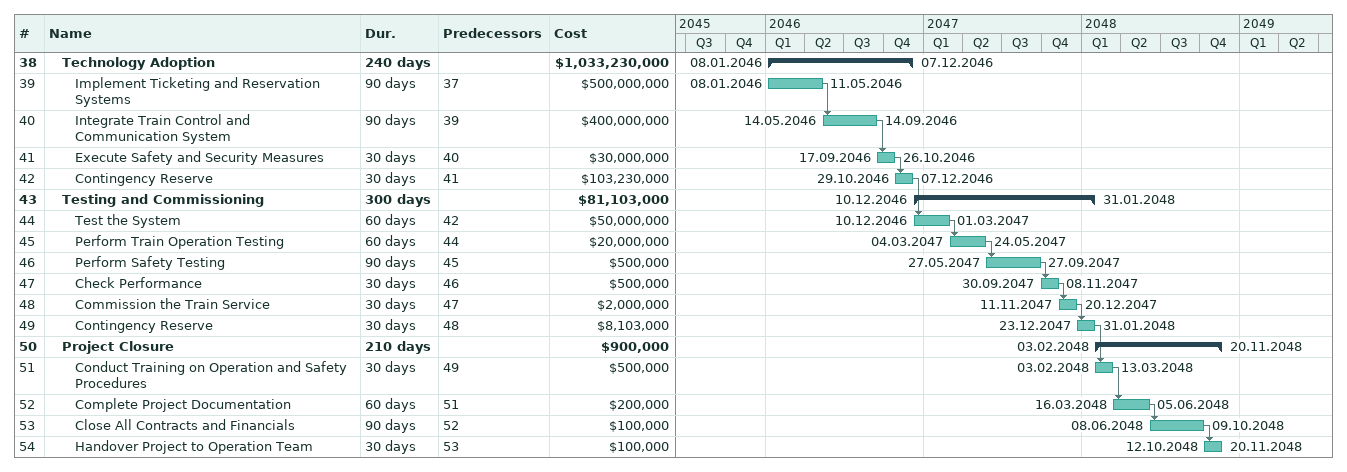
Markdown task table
| ID | Level | Task | Duration | Start | Finish | Predecessors | Cost ($) |
|---|---|---|---|---|---|---|---|
| 38 | 2 | **Technology Adoption** | 240d | 2046-01-08 | 2046-12-07 |  | 1033230000 |
| 39 | 3 | Implement Ticketing and Reservation Systems | 90d | 2046-01-08 | 2046-05-11 | 37 | 500000000 |
| 40 | 3 | Integrate Train Control and Communication System | 90d | 2046-05-14 | 2046-09-14 | 39 | 400000000 |
| 41 | 3 | Execute Safety and Security Measures | 30d | 2046-09-17 | 2046-10-26 | 40 | 30000000 |
| 42 | 3 | Contingency Reserve | 30d | 2046-10-29 | 2046-12-07 | 41 | 103230000 |
| 43 | 2 | **Testing and Commissioning** | 300d | 2046-12-10 | 2048-01-31 |  | 81103000 |
| 44 | 3 | Test the System | 60d | 2046-12-10 | 2047-03-01 | 42 | 50000000 |
| 45 | 3 | Perform Train Operation Testing | 60d | 2047-03-04 | 2047-05-24 | 44 | 20000000 |
| 46 | 3 | Perform Safety Testing | 90d | 2047-05-27 | 2047-09-27 | 45 | 500000 |
| 47 | 3 | Check Performance | 30d | 2047-09-30 | 2047-11-08 | 46 | 500000 |
| 48 | 3 | Commission the Train Service | 30d | 2047-11-11 | 2047-12-20 | 47 | 2000000 |
| 49 | 3 | Contingency Reserve | 30d | 2047-12-23 | 2048-01-31 | 48 | 8103000 |
| 50 | 2 | **Project Closure** | 210d | 2048-02-03 | 2048-11-20 |  | 900000 |
| 51 | 3 | Conduct Training on Operation and Safety Procedures | 30d | 2048-02-03 | 2048-03-13 | 49 | 500000 |
| 52 | 3 | Complete Project Documentation | 60d | 2048-03-16 | 2048-06-05 | 51 | 200000 |
| 53 | 3 | Close All Contracts and Financials | 90d | 2048-06-08 | 2048-10-09 | 52 | 100000 |
| 54 | 3 | Handover Project to Operation Team | 30d | 2048-10-12 | 2048-11-20 | 53 | 100000 |
